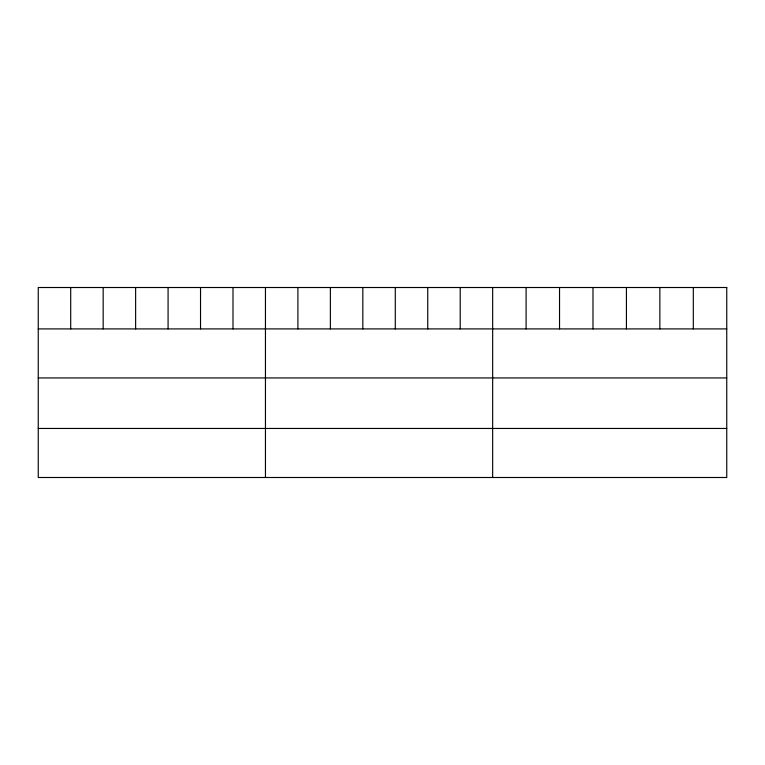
<?xml version="1.0" encoding="UTF-8"?>
<svg xmlns="http://www.w3.org/2000/svg" width="765" height="765" viewBox="0 0 765 765"><rect width="100%" height="100%" fill="white"/><g stroke="black" fill="none" stroke-linecap="round" stroke-linejoin="round"><path stroke-width="1.15" d="M38.25 328.912L726.75 328.912M38.25 377.939L726.75 377.939M38.25 428.457L726.75 428.457M693.31 287.506L693.31 328.912M659.87 287.506L659.87 328.912M626.43 287.506L626.43 328.912M592.98 287.506L592.98 328.912M559.54 287.506L559.54 328.912M526.1 287.506L526.1 328.912M492.66 287.506L492.66 477.494M460.205 287.506L460.205 328.912M427.74 287.506L427.74 328.912M395.285 287.506L395.285 328.912M362.83 287.506L362.83 328.912M330.375 287.506L330.375 328.912M297.91 287.506L297.91 328.912M265.455 287.506L265.455 477.494M233 287.506L233 328.912M200.535 287.506L200.535 328.912M168.08 287.506L168.08 328.912M135.625 287.506L135.625 328.912M103.17 287.506L103.17 328.912M70.705 287.506L70.705 328.912M726.75 287.506L38.25 287.506L38.25 477.494L726.75 477.494L726.75 287.506"/></g></svg>
